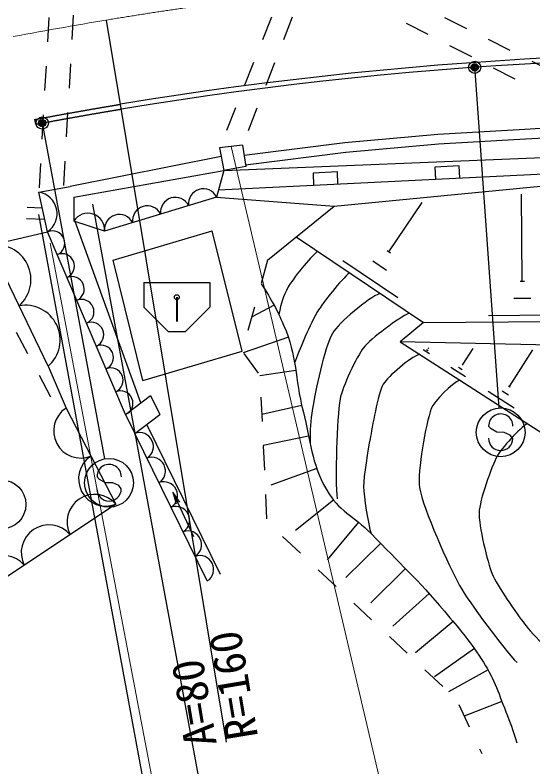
# Model space of a CAD drawing. Units: millimetres, scale not verified. Extents: x 40000 to 680000, y 20000 to 380000.
# Drawn here: x 309472 to 330704, y 294240 to 325062 of the extents above; entities that cross this region are included whole.
import ezdxf
from ezdxf.enums import TextEntityAlignment as Align

# ---------------------------------------------------------------- set-up
doc = ezdxf.new("R2010")
doc.units = ezdxf.units.MM
doc.header["$LTSCALE"] = 1000
doc.header["$PDMODE"] = 32
doc.header["$PDSIZE"] = 500
doc.linetypes.add('CHAIN', pattern=[18.5, 12, -1.5, 3.5, -1.5])
for name, color, linetype, lineweight in [('M-BGD', 7, 'Continuous', 25), ('M-BMK', 2, 'CHAIN', 13), ('M-STR-HTXT', 7, 'Continuous', 13), ('M-STR-STRC', 7, 'Continuous', 25)]:
    doc.layers.add(name, color=color, linetype=linetype, lineweight=lineweight)
doc.styles.add('ＭＳ ゴシック', font='')
doc.styles.get('ＭＳ ゴシック').set_extended_font_data('MS Gothic')

msp = doc.modelspace()

# ---------------------------------------------------------------- linework, layer by layer
at = {"layer": 'M-BGD'}
for p, q in [((310860, 324964), (310802, 323966)), ((311859, 325058), (311801, 324059)), ((319988, 324973), (319618, 324044)), ((320836, 324971), (320474, 324039)), ((327080, 324967), (327973, 324517)), ((318134, 295261), (313227, 324857)), ((325509, 324731), (326399, 324274)), ((328866, 324067), (329759, 323617)), ((327288, 323817), (328178, 323360)), ((311743, 323061), (311685, 322063)), ((319248, 323115), (318878, 322186)), ((320112, 323107), (319750, 322175)), ((330652, 323167), (331544, 322716)), ((310744, 322968), (310686, 321969)), ((329067, 322903), (329957, 322446)), ((318508, 321257), (318137, 320328)), ((319388, 321242), (319027, 320310)), ((310628, 320971), (310571, 319973)), ((311628, 321064), (311570, 320066)), ((310272, 320779), (310309, 320583)), ((326799, 320182), (330370, 320389)), ((330370, 320389), (333044, 320532)), ((322985, 319836), (326799, 320182)), ((326829, 319783), (330392, 319989)), ((330392, 319989), (332943, 320126)), ((318803, 319734), (317853, 319615)), ((318803, 319734), (318930, 318858)), ((318863, 319322), (322985, 319836)), ((323028, 319438), (326829, 319783)), ((317853, 319615), (318032, 318685)), ((318921, 318926), (323028, 319438)), ((311512, 319068), (311454, 318069)), ((317928, 319268), (311731, 318033)), ((318032, 318685), (333069, 319309)), ((310513, 318974), (310455, 317976)), ((318930, 318858), (318032, 318685)), ((327681, 318874), (326682, 318825)), ((326682, 318825), (326706, 318326)), ((327705, 318375), (327681, 318874)), ((311876, 317600), (318032, 318685)), ((318032, 318685), (317737, 317603)), ((333077, 318639), (317815, 317889)), ((322687, 318629), (321688, 318580)), ((321688, 318580), (321712, 318080)), ((322711, 318129), (322687, 318629)), ((322551, 317228), (333665, 318304)), ((310445, 317802), (311731, 318033)), ((310809, 316179), (310445, 317802)), ((311876, 317600), (311880, 316615)), ((317737, 317603), (313145, 316202)), ((317737, 317603), (322551, 317228)), ((330266, 314144), (330236, 317722)), ((309972, 317180), (310588, 317166)), ((319827, 315018), (322551, 317228)), ((324792, 315349), (326161, 317383)), ((309942, 316727), (310693, 316695)), ((313145, 316202), (311880, 316615)), ((314632, 309168), (311933, 316598)), ((308437, 315622), (310809, 316179)), ((314004, 308685), (310809, 316179)), ((313490, 315011), (317553, 316213)), ((318780, 311281), (317553, 316213)), ((320996, 315967), (326211, 312459)), ((310832, 310663), (308437, 315622)), ((324863, 315301), (324722, 315396)), ((314717, 310078), (313490, 315011)), ((319827, 315018), (319557, 314055)), ((325161, 313466), (322910, 314980)), ((324695, 314597), (324133, 314975)), ((314756, 314092), (317456, 314092)), ((314756, 314092), (314756, 313092)), ((317456, 314092), (317456, 313092)), ((330353, 314144), (330178, 314143)), ((316092, 313495), (316092, 312495)), ((316116, 313495), (316116, 312495)), ((320096, 313166), (319170, 312672)), ((330622, 313446), (329921, 313440)), ((314756, 313092), (315756, 312092)), ((317456, 313092), (316456, 312092)), ((319287, 313092), (319018, 312129)), ((326211, 312459), (337279, 312551)), ((331678, 312755), (328877, 312731)), ((326211, 312459), (325257, 311664)), ((309521, 312068), (309989, 311185)), ((315756, 312092), (316456, 312092)), ((320677, 311854), (318825, 311219)), ((325257, 311664), (331304, 307789)), ((341977, 311319), (325257, 311664)), ((326208, 311352), (326458, 311192)), ((326342, 311354), (326404, 311314)), ((326405, 311401), (326421, 311391)), ((326413, 311396), (326432, 311426)), ((327826, 310734), (328246, 311389)), ((329739, 309839), (330700, 311339)), ((314717, 310078), (318780, 311281)), ((318850, 311185), (319439, 310376)), ((327808, 310746), (327845, 310723)), ((310832, 310663), (311563, 308950)), ((320983, 310489), (319513, 310266)), ((327338, 310628), (327933, 310246)), ((327657, 310633), (327805, 310538)), ((310458, 310301), (310926, 309418)), ((329706, 309860), (329772, 309818)), ((314004, 308685), (315021, 309467)), ((315021, 309467), (315404, 308692)), ((328867, 309648), (329930, 308967)), ((329436, 309658), (329702, 309488)), ((319553, 309401), (319600, 308402)), ((311563, 308950), (313603, 305013)), ((321224, 309051), (319587, 308687)), ((314004, 308685), (314387, 307911)), ((314387, 307911), (315404, 308692)), ((317892, 302128), (314872, 308283)), ((317353, 301864), (314387, 307911)), ((321507, 307806), (319646, 307422)), ((319647, 307404), (319694, 306405)), ((321843, 306471), (319961, 305795)), ((315941, 305510), (316786, 303692)), ((316227, 305091), (315941, 305510)), ((315941, 305510), (316076, 305021)), ((319740, 305406), (319787, 304407)), ((322526, 305182), (320966, 303930)), ((313603, 305013), (302348, 297494)), ((323546, 304274), (322269, 302735)), ((320442, 303688), (321171, 303005)), ((324457, 303406), (323031, 302003)), ((325482, 302370), (324052, 300971)), ((321901, 302321), (322630, 301637)), ((326448, 301345), (324962, 300007)), ((323360, 300953), (324090, 300269)), ((327428, 300207), (325894, 298924)), ((324819, 299585), (325549, 298901)), ((328301, 299091), (326666, 297939)), ((326278, 298217), (327008, 297533)), ((328862, 298215), (327242, 297314)), ((329433, 296920), (327884, 296322)), ((327661, 296794), (328089, 295890)), ((328517, 294986), (328609, 294793))]:
    msp.add_line(p, q, dxfattribs=at)
for points in [[(310272, 320779), (310295, 320784), (310318, 320788), (310341, 320792), (310365, 320797), (310388, 320801), (310411, 320805), (310434, 320810), (310457, 320814), (310480, 320818), (310504, 320823), (310527, 320827), (310550, 320831), (310573, 320836), (310596, 320840), (310620, 320844), (310643, 320849), (310666, 320853), (310689, 320857), (310712, 320862), (310736, 320866), (310759, 320870), (310782, 320874), (310805, 320879), (310828, 320883), (310851, 320887), (310875, 320892), (310898, 320896), (310921, 320900), (310944, 320904), (310967, 320909), (310991, 320913), (311014, 320917), (311037, 320921), (311060, 320926), (311083, 320930), (311107, 320934), (311130, 320938), (311153, 320943), (311176, 320947), (311199, 320951), (311223, 320955), (311246, 320960), (311269, 320964), (311292, 320968), (311315, 320972), (311339, 320977), (311362, 320981), (311385, 320985), (311408, 320989), (311431, 320993), (311455, 320998), (311478, 321002), (311501, 321006), (311524, 321010), (311547, 321014), (311571, 321019), (311594, 321023), (311617, 321027), (311640, 321031), (311663, 321035), (311687, 321039), (311710, 321044), (311733, 321048), (311756, 321052), (311779, 321056), (311803, 321060), (311826, 321064), (311849, 321068), (311872, 321073), (311895, 321077), (311919, 321081), (311942, 321085), (311965, 321089), (311988, 321093), (312011, 321097), (312035, 321101), (312058, 321106), (312081, 321110), (312104, 321114), (312127, 321118), (312151, 321122), (312174, 321126), (312197, 321130), (312220, 321134), (312244, 321138), (312267, 321142), (312290, 321147), (312313, 321151), (312336, 321155), (312360, 321159), (312383, 321163), (312406, 321167), (312429, 321171), (312452, 321175), (312476, 321179), (312499, 321183), (312522, 321187), (312545, 321191), (312568, 321195), (312592, 321199), (312615, 321203), (312638, 321207), (312661, 321211), (312685, 321215), (312708, 321219), (312731, 321223), (312754, 321227), (312777, 321231), (312801, 321235), (312824, 321239), (312847, 321243), (312870, 321247), (312893, 321251), (312917, 321255), (312940, 321259), (312963, 321263), (312986, 321267), (313010, 321271), (313033, 321275), (313056, 321279), (313079, 321283), (313102, 321287), (313126, 321291), (313149, 321295), (313172, 321299), (313195, 321303), (313219, 321307), (313242, 321311), (313265, 321315), (313288, 321319), (313311, 321323), (313335, 321327), (313358, 321330), (313381, 321334), (313404, 321338), (313427, 321342), (313451, 321346), (313474, 321350), (313497, 321354), (313520, 321358), (313544, 321362), (313567, 321366), (313590, 321369), (313613, 321373), (313637, 321377), (313660, 321381), (313683, 321385), (313706, 321389), (313729, 321393), (313753, 321397), (313776, 321400), (313799, 321404)], [(310309, 320583), (310332, 320587), (310355, 320591), (310378, 320596), (310401, 320600), (310425, 320604), (310448, 320609), (310471, 320613), (310494, 320617), (310517, 320622), (310540, 320626), (310564, 320630), (310587, 320635), (310610, 320639), (310633, 320643), (310656, 320648), (310679, 320652), (310703, 320656), (310726, 320661), (310749, 320665), (310772, 320669), (310795, 320673), (310818, 320678), (310842, 320682), (310865, 320686), (310888, 320691), (310911, 320695), (310934, 320699), (310957, 320703), (310980, 320708), (311004, 320712), (311027, 320716), (311050, 320720), (311073, 320725), (311096, 320729), (311119, 320733), (311143, 320737), (311166, 320742), (311189, 320746), (311212, 320750), (311235, 320754), (311258, 320759), (311282, 320763), (311305, 320767), (311328, 320771), (311351, 320776), (311374, 320780), (311398, 320784), (311421, 320788), (311444, 320792), (311467, 320797), (311490, 320801), (311513, 320805), (311537, 320809), (311560, 320813), (311583, 320818), (311606, 320822), (311629, 320826), (311652, 320830), (311676, 320834), (311699, 320838), (311722, 320843), (311745, 320847), (311768, 320851), (311791, 320855), (311815, 320859), (311838, 320863), (311861, 320867), (311884, 320872), (311907, 320876), (311930, 320880), (311954, 320884), (311977, 320888), (312000, 320892), (312023, 320896), (312046, 320900), (312070, 320905), (312093, 320909), (312116, 320913), (312139, 320917), (312162, 320921), (312185, 320925), (312209, 320929), (312232, 320933), (312255, 320937), (312278, 320941), (312301, 320945), (312325, 320950), (312348, 320954), (312371, 320958), (312394, 320962), (312417, 320966), (312440, 320970), (312464, 320974), (312487, 320978), (312510, 320982), (312533, 320986), (312556, 320990), (312580, 320994), (312603, 320998), (312626, 321002), (312649, 321006), (312672, 321010), (312695, 321014), (312719, 321018), (312742, 321022), (312765, 321026), (312788, 321030), (312811, 321034), (312835, 321038), (312858, 321042), (312881, 321046), (312904, 321050), (312927, 321054), (312950, 321058), (312974, 321062), (312997, 321066), (313020, 321070), (313043, 321074), (313066, 321078), (313090, 321082), (313113, 321086), (313136, 321090), (313159, 321094), (313182, 321098), (313206, 321102), (313229, 321106), (313252, 321110), (313275, 321114), (313298, 321118), (313322, 321121), (313345, 321125), (313368, 321129), (313391, 321133), (313414, 321137), (313437, 321141), (313461, 321145), (313484, 321149), (313507, 321153), (313530, 321157), (313553, 321161), (313577, 321164), (313600, 321168), (313623, 321172), (313646, 321176), (313669, 321180), (313693, 321184), (313716, 321188), (313739, 321192), (313762, 321195), (313785, 321199), (313809, 321203), (313832, 321207)]]:
    msp.add_lwpolyline(points, dxfattribs=at)
msp.add_circle((316103, 313495), 100, dxfattribs=at)
for centre, radius, start, end in [((339398, 167012), 156500, 71.58105, 99.41424), ((339398, 167012), 156300, 71.58105, 99.41424), ((310304, 316918), 895, 304.3946, 80.9308), ((317192, 317332), 608, 26.4255, 187.4866), ((316044, 316982), 608, 26.4255, 187.4866), ((314896, 316632), 608, 26.4255, 187.4866), ((312461, 316252), 685, 355.8678, 147.9739), ((313748, 316282), 608, 26.4255, 187.4866), ((311001, 315707), 509, 294.1148, 112.0551), ((308697, 314219), 1427, 311.0786, 100.4722), ((311400, 314770), 509, 294.1148, 112.0551), ((311799, 313834), 509, 294.1148, 112.0551), ((309894, 311739), 1427, 311.0786, 100.4722), ((312198, 312897), 509, 294.1148, 112.0551), ((312598, 311960), 509, 294.1148, 112.0551), ((312997, 311023), 509, 294.1148, 112.0551), ((313396, 310087), 509, 294.1148, 112.0551), ((313796, 309150), 509, 294.1148, 112.0551), ((312169, 308016), 1114, 122.9937, 291.8129), ((314579, 307380), 565, 302.357, 109.9003), ((313190, 306047), 1114, 122.9937, 291.8129), ((315073, 306372), 565, 302.357, 109.9003), ((315568, 305364), 565, 302.357, 109.9003), ((312737, 304280), 1135, 40.2198, 207.269), ((316062, 304356), 565, 302.357, 109.9003), ((310861, 303027), 1135, 40.2198, 207.269), ((316556, 303348), 565, 302.357, 109.9003), ((308985, 301774), 1135, 40.2198, 207.269), ((317051, 302341), 565, 302.357, 109.9003)]:
    msp.add_arc(centre, radius, start, end, dxfattribs=at)
for points, knots in [([(321871, 315378), (321582, 315135), (320856, 314249), (320675, 313918), (320450, 313508), (320396, 313276), (320284, 312785)], [0, 0, 0, 0, 1, 1, 1, 2, 2, 2, 2]), ([(323177, 314499), (322866, 314230), (322076, 313265), (321873, 312906), (321431, 312123), (321122, 311304), (320933, 310802)], [0, 0, 0, 0, 1, 1, 1, 2, 2, 2, 2]), ([(319556, 314050), (320035, 313328), (320173, 313044), (320480, 312356), (321056, 311061), (320926, 310190), (321281, 308818), (321609, 307553), (321597, 306751), (322236, 305610), (322727, 304735), (323366, 304525), (324066, 303805), (325259, 302576), (325975, 301929), (327080, 300620), (327700, 299886), (328057, 299477), (328584, 298673), (329098, 297890), (329254, 297372), (329594, 296500), (329785, 296010), (329851, 295840), (330049, 295234)], [0, 0, 0, 0, 1, 1, 1, 2, 2, 2, 3, 3, 3, 4, 4, 4, 5, 5, 5, 6, 6, 6, 7, 7, 7, 8, 8, 8, 8]), ([(324436, 313653), (323957, 313474), (322740, 312449), (322481, 312009), (322159, 311460), (321767, 309561), (321665, 308933), (321576, 308390), (321572, 308094), (321564, 307528)], [0, 0, 0, 0, 1, 1, 1, 2, 2, 2, 3, 3, 3, 3]), ([(325634, 312847), (325203, 312662), (324057, 311793), (323763, 311427), (323473, 311067), (322880, 309782), (322800, 309327), (322659, 308519), (322585, 306041), (322678, 305225)], [0, 0, 0, 0, 1, 1, 1, 2, 2, 2, 3, 3, 3, 3]), ([(326047, 311158), (325685, 311028), (324762, 310261), (324568, 309929), (324336, 309531), (324114, 308143), (324027, 307691), (323952, 307302), (323755, 306126), (323759, 305730), (323763, 305340), (323948, 304176), (324066, 303805)], [0, 0, 0, 0, 1, 1, 1, 2, 2, 2, 3, 3, 3, 4, 4, 4, 4]), ([(327705, 310096), (327395, 309980), (326650, 309237), (326534, 308927), (326305, 308314), (325953, 306336), (326056, 305690), (326194, 304834), (327276, 302435), (327698, 301677), (328082, 300989), (329503, 299080), (330052, 298516)], [0, 0, 0, 0, 1, 1, 1, 2, 2, 2, 3, 3, 3, 4, 4, 4, 4]), ([(330474, 308321), (330167, 308123), (329407, 307301), (329233, 306980), (329001, 306554), (328515, 305155), (328495, 304671), (328473, 304156), (328839, 302629), (329034, 302152), (329218, 301700), (330057, 300487), (330359, 300103), (330677, 299699), (331736, 298570), (332119, 298227)], [0, 0, 0, 0, 1, 1, 1, 2, 2, 2, 3, 3, 3, 4, 4, 4, 5, 5, 5, 5])]:
    msp.add_open_spline(points, degree=3, knots=knots, dxfattribs=at)
at = {"layer": 'M-BMK'}
msp.add_lwpolyline([(309398, 324176), (309657, 324225), (309916, 324273), (310175, 324321), (310434, 324369), (310693, 324417), (310953, 324464), (311212, 324510), (311472, 324556), (311731, 324602), (311991, 324647), (312251, 324692), (312510, 324737), (312770, 324781), (313030, 324824), (313290, 324868)], dxfattribs=at)
msp.add_arc((339398, 167012), 160000, 76.71618, 99.41424, dxfattribs=at)
at = {"layer": 'M-STR-HTXT'}
for p, q in [((318328, 319675), (330000, 270000)), ((310914, 315712), (318640, 275143))]:
    msp.add_line(p, q, dxfattribs=at)
at = {"layer": 'M-STR-STRC'}
for p, q in [((328326, 322769), (329308, 308954)), ((310614, 320487), (313144, 306870)), ((312647, 317308), (318283, 286811)), ((310432, 316886), (316065, 286402)), ((328984, 308097), (328884, 308215)), ((329229, 307958), (328984, 308097)), ((329529, 307955), (329229, 307958)), ((329774, 307843), (329529, 307955)), ((329880, 307707), (329774, 307843)), ((312931, 306028), (312832, 306146)), ((313176, 305888), (312931, 306028)), ((313477, 305886), (313176, 305888)), ((313722, 305774), (313477, 305886)), ((313828, 305638), (313722, 305774))]:
    msp.add_line(p, q, dxfattribs=at)
for centre, radius in [((328315, 322919), 150), ((328315, 322919), 120), ((328315, 322919), 90), ((328315, 322919), 60), ((328315, 322919), 30), ((310587, 320635), 150), ((310587, 320635), 120), ((310587, 320635), 90), ((310587, 320635), 60), ((310587, 320635), 30), ((329379, 307956), 1000), ((313326, 305887), 1000), ((308918, 305001), 1000)]:
    msp.add_circle(centre, radius, dxfattribs=at)
for centre, start, end in [((329384, 308211), 359.5549, 179.5549), ((329380, 307711), 179.5549, 359.5549), ((313332, 306142), 359.5549, 179.5549), ((313328, 305642), 179.5549, 359.5549)]:
    msp.add_arc(centre, 500, start, end, dxfattribs=at)
for p in [(328315, 322919), (310587, 320635)]:
    msp.add_point(p, dxfattribs=at)

# ---------------------------------------------------------------- texts
at = {"layer": 'M-BGD', "style": 'ＭＳ ゴシック'}
msp.add_text('R=160', height=1320, rotation=99.406, dxfattribs=at).set_placement((318134, 295261), align=Align.TOP_LEFT)
msp.add_text('A=80', height=1320, rotation=99.406, dxfattribs=at).set_placement((318134, 295261), align=Align.BOTTOM_LEFT)

doc.saveas('drawing.dxf')
